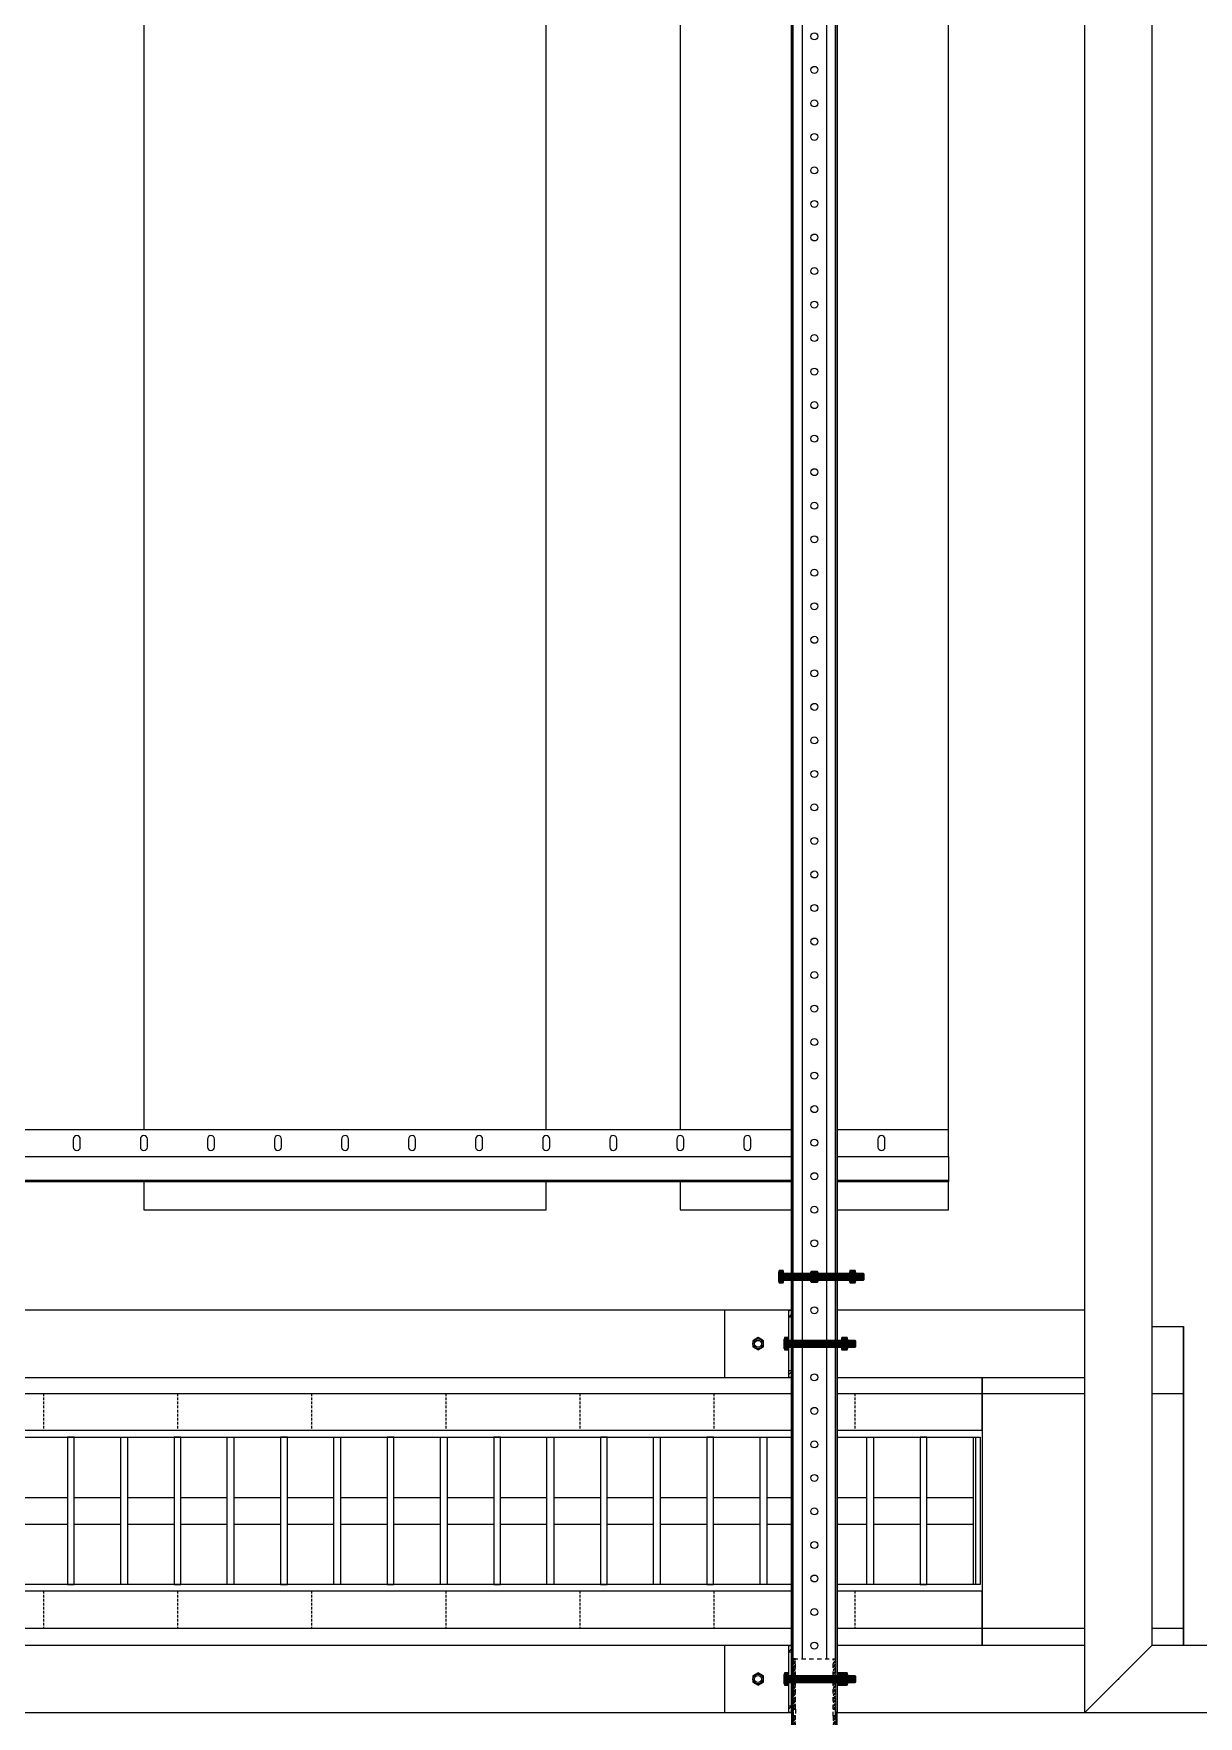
# Model space of a CAD drawing. Header units: millimetres. Extents: x -962357 to -591296, y -223672 to 59420.
# Drawn here: x -745012 to -744144, y -174597 to -173342 of the extents above; entities that cross this region are included whole.
import ezdxf

# ---------------------------------------------------------------- set-up
doc = ezdxf.new("R2010")
doc.units = ezdxf.units.MM
doc.linetypes.add('DPA_Hidden 50', pattern=[3, 2, -1])
doc.linetypes.add('TA_HL_000.90000', pattern=[5.85, 3.195, -2.655])
for name, color, linetype in [('000 - H A T C H', 8, 'Continuous'), ('000 - WIPEOUT', 250, 'Continuous'), ('001 - ASCESSORIES', 251, 'Continuous'), ('A04_TUBE SERIES', 2, 'Continuous'), ('A11_ALU.SOLID SHEET', 2, 'Continuous')]:
    doc.layers.add(name, color=color, linetype=linetype)
doc.layers.add('A-GLAZ-CURT', color=2, linetype='Continuous', lineweight=9)
pattern_1 = [(135, (45431.8018, -77824.1695), (-1.325825215, -1.325825215), []), (135, (45431.8018, -77823.2856), (-1.325825215, -1.325825215), [])]
pattern_2 = [(110, (-0.5, 0), (-0.939693, -0.34202), []), (110, (-0.2012, 0.6409), (-0.939693, -0.34202), [1.25, -0.25, 0, -0.25])]

# ---------------------------------------------------------------- blocks, each defined once
blk = doc.blocks.new('*U4621')
at = {"color": 1}
blk.add_wipeout([(600, -60), (-600, -60), (-600, 60), (600, 60)], dxfattribs=at).dxf.layer = '000 - WIPEOUT'
at = {"layer": '001 - ASCESSORIES', "color": 0}
blk.add_lwpolyline([(600, -60), (-600, -60), (-600, 60), (600, 60)], close=True, dxfattribs=at)
at = {"layer": '001 - ASCESSORIES'}
for points in [[(595, -55), (-595, -55), (-595, 55), (595, 55)], [(-82, -55), (-77, -55), (-77, 55), (-82, 55)], [(-37.2, -55), (-42.2, -55), (-42.2, 55), (-37.2, 55)], [(-2.5, -55), (2.5, -55), (2.5, 55), (-2.5, 55)], [(42.2, -55), (37.2, -55), (37.2, 55), (42.2, 55)], [(77, -55), (82, -55), (82, 55), (77, 55)], [(121.7, -55), (116.7, -55), (116.7, 55), (121.7, 55)], [(156.4, -55), (161.4, -55), (161.4, 55), (156.4, 55)], [(201.2, -55), (196.2, -55), (196.2, 55), (201.2, 55)], [(235.9, -55), (240.9, -55), (240.9, 55), (235.9, 55)], [(280.6, -55), (275.6, -55), (275.6, 55), (280.6, 55)], [(315.4, -55), (320.4, -55), (320.4, 55), (315.4, 55)], [(360.1, -55), (355.1, -55), (355.1, 55), (360.1, 55)], [(394.8, -55), (399.8, -55), (399.8, 55), (394.8, 55)], [(439.6, -55), (434.6, -55), (434.6, 55), (439.6, 55)], [(474.3, -55), (479.3, -55), (479.3, 55), (474.3, 55)], [(519, -55), (514, -55), (514, 55), (519, 55)], [(553.8, -55), (558.8, -55), (558.8, 55), (553.8, 55)], [(598.5, -55), (593.5, -55), (593.5, 55), (598.5, 55)]]:
    blk.add_lwpolyline(points, close=True, dxfattribs=at)
for points in [[(-116.7, 10), (-82, 10)], [(-77, 10), (-42.2, 10)], [(-37.2, 10), (-2.5, 10)], [(2.5, 10), (37.2, 10)], [(42.2, 10), (77, 10)], [(82, 10), (116.7, 10)], [(121.7, 10), (156.4, 10)], [(161.4, 10), (196.2, 10)], [(201.2, 10), (235.9, 10)], [(240.9, 10), (275.6, 10)], [(280.6, 10), (315.4, 10)], [(320.4, 10), (355.1, 10)], [(360.1, 10), (394.8, 10)], [(399.8, 10), (434.6, 10)], [(439.6, 10), (474.3, 10)], [(479.3, 10), (514, 10)], [(519, 10), (553.8, 10)], [(558.8, 10), (593.5, 10)], [(-116.7, -10), (-82, -10)], [(-77, -10), (-42.2, -10)], [(-37.2, -10), (-2.5, -10)], [(2.5, -10), (37.2, -10)], [(42.2, -10), (77, -10)], [(82, -10), (116.7, -10)], [(121.7, -10), (156.4, -10)], [(161.4, -10), (196.2, -10)], [(201.2, -10), (235.9, -10)], [(240.9, -10), (275.6, -10)], [(280.6, -10), (315.4, -10)], [(320.4, -10), (355.1, -10)], [(360.1, -10), (394.8, -10)], [(399.8, -10), (434.6, -10)], [(439.6, -10), (474.3, -10)], [(479.3, -10), (514, -10)], [(519, -10), (553.8, -10)], [(558.8, -10), (593.5, -10)]]:
    blk.add_lwpolyline(points, dxfattribs=at)
blk = doc.blocks.new('*U4823')
blk.add_attdef('EXTR.OVL-LENGTH_', (-25, -59.1), '', height=5)
blk.add_wipeout([(-25, 25), (25, -25), (25, 15671.5), (-25, 15621.5)]).dxf.layer = '000 - WIPEOUT'
blk.add_point((0, 0))
at = {"layer": 'A04_TUBE SERIES', "color": 0}
blk.add_lwpolyline([(-25, 25), (25, -25), (25, 15671.5), (-25, 15621.5)], close=True, dxfattribs=at)
blk = doc.blocks.new('*U4832')
blk.add_attdef('EXTR.OVL-LENGTH_', (-25, -59.1), '', height=5)
blk.add_wipeout([(-25, 25), (25, -25), (25, 2475), (-25, 2425)]).dxf.layer = '000 - WIPEOUT'
blk.add_point((0, 0))
at = {"layer": 'A04_TUBE SERIES', "color": 0}
blk.add_lwpolyline([(-25, 25), (25, -25), (25, 2475), (-25, 2425)], close=True, dxfattribs=at)
blk = doc.blocks.new('*U4836')
at = {"layer": 'A04_TUBE SERIES', "color": 0, "linetype": 'ByBlock', "rotation": 270}
blk.add_blockref('*U4823', (25, 25), dxfattribs=at)
at = {"layer": 'A04_TUBE SERIES', "color": 0, "linetype": 'ByBlock', "xscale": -1}
blk.add_blockref('*U4832', (25, 25), dxfattribs=at)
blk = doc.blocks.new('*U4863')
at = {"color": 3}
blk.add_wipeout([(-875, -50), (875, -50), (875, -350), (-875, -350)], dxfattribs=at).dxf.layer = '000 - WIPEOUT'
at = {"layer": 'A11_ALU.SOLID SHEET', "color": 0, "linetype": 'ByBlock'}
blk.add_lwpolyline([(-875, -350), (875, -350), (875, -50), (-875, -50)], close=True, dxfattribs=at)
blk = doc.blocks.new('*U4883')
blk.add_attdef('EXTR.OVL-LENGTH_', (-25, -59.1), '', height=5)
blk.add_wipeout([(-25, 0), (25, 0), (25, 1598.2), (-25, 1598.2)]).dxf.layer = '000 - WIPEOUT'
blk.add_point((0, 0))
at = {"layer": 'A04_TUBE SERIES', "color": 0}
blk.add_lwpolyline([(-25, 0), (25, 0), (25, 1598.2), (-25, 1598.2)], close=True, dxfattribs=at)
blk = doc.blocks.new('*U4884')
blk.add_attdef('EXTR.OVL-LENGTH_', (-25, -59.1), '', height=5)
blk.add_wipeout([(-25, 0), (25, 0), (25, 1598.2), (-25, 1598.2)]).dxf.layer = '000 - WIPEOUT'
blk.add_point((0, 0))
at = {"layer": 'A04_TUBE SERIES', "color": 0}
blk.add_lwpolyline([(-25, 0), (25, 0), (25, 1598.2), (-25, 1598.2)], close=True, dxfattribs=at)
blk = doc.blocks.new('*U4889')
at = {"layer": 'Defpoints'}
blk.add_point((0, 0), dxfattribs=at)
blk.add_wipeout([(875, 250), (875, 450), (-875, 450), (-875, 250)]).dxf.layer = '000 - WIPEOUT'
at = {"layer": 'A11_ALU.SOLID SHEET', "color": 0}
blk.add_lwpolyline([(875, 250), (875, 450), (-875, 450), (-875, 250)], close=True, dxfattribs=at)
at = {"layer": 'Defpoints'}
blk.add_point((0, 400), dxfattribs=at)
blk = doc.blocks.new('*U4923')
blk.add_wipeout([(-750, 0), (750, 0), (750, 39), (-750, 39)]).dxf.layer = '000 - WIPEOUT'
at = {"color": 2}
blk.add_lwpolyline([(-750, 39), (750, 39), (750, 37.8), (-750, 37.8)], close=True, dxfattribs=at)
at = {"color": 1}
blk.add_lwpolyline([(-750, 37.8), (750, 37.8), (750, 20), (-750, 20)], close=True, dxfattribs=at)
blk.add_lwpolyline([(-750, 0), (750, 0), (750, 20), (-750, 20)], close=True)
for points in [[(-697.4, 13, 1), (-702.6, 13), (-702.6, 7, 1), (-697.4, 7)], [(-647.4, 13, 1), (-652.6, 13), (-652.6, 7, 1), (-647.4, 7)], [(-597.4, 13, 1), (-602.6, 13), (-602.6, 7, 1), (-597.4, 7)], [(-547.4, 13, 1), (-552.6, 13), (-552.6, 7, 1), (-547.4, 7)], [(-497.4, 13, 1), (-502.6, 13), (-502.6, 7, 1), (-497.4, 7)], [(-447.4, 13, 1), (-452.6, 13), (-452.6, 7, 1), (-447.4, 7)], [(-397.4, 13, 1), (-402.6, 13), (-402.6, 7, 1), (-397.4, 7)], [(-347.4, 13, 1), (-352.6, 13), (-352.6, 7, 1), (-347.4, 7)], [(-297.4, 13, 1), (-302.6, 13), (-302.6, 7, 1), (-297.4, 7)], [(-247.4, 13, 1), (-252.6, 13), (-252.6, 7, 1), (-247.4, 7)], [(-197.4, 13, 1), (-202.6, 13), (-202.6, 7, 1), (-197.4, 7)], [(-147.4, 13, 1), (-152.6, 13), (-152.6, 7, 1), (-147.4, 7)], [(-97.4, 13, 1), (-102.6, 13), (-102.6, 7, 1), (-97.4, 7)]]:
    blk.add_lwpolyline(points, format="xyb", close=True, dxfattribs=at)
blk = doc.blocks.new('000 - ASSCESSORIES_FAMELINE_GALV.BRACKET_FITTING_U-PROFILE_CC-01_TOP_VIEW')
at = {"color": 6}
blk.add_wipeout([(1500, -17), (-1500, -17), (-1500, 17), (1500, 17)], dxfattribs=at).dxf.layer = '000 - WIPEOUT'
at = {"layer": '001 - ASCESSORIES', "color": 0, "linetype": 'ByBlock'}
for p, q in [((1500, 15.8), (-1500, 15.8)), ((1500, -15.8), (-1500, -15.8))]:
    blk.add_line(p, q, dxfattribs=at)
at = {"layer": '001 - ASCESSORIES', "color": 1}
blk.add_lwpolyline([(1500, 17), (1500, -17), (-1500, -17), (-1500, 17)], close=True, dxfattribs=at)
at = {"layer": '001 - ASCESSORIES', "color": 0, "linetype": 'ByBlock'}
for points in [[(-1500, 17), (-1500, 9), (1500, 9), (1500, 17)], [(-1500, -9), (-1500, -17), (1500, -17), (1500, -9)]]:
    blk.add_lwpolyline(points, close=True, dxfattribs=at)
at = {"layer": '001 - ASCESSORIES', "color": 1, "linetype": 'Continuous'}
for centre in [(250, 0), (275, 0), (300, 0), (325, 0), (350, 0), (375, 0), (400, 0), (425, 0), (450, 0), (475, 0), (500, 0), (525, 0), (550, 0), (575, 0), (600, 0), (625, 0), (650, 0), (675, 0), (700, 0), (725, 0), (750, 0), (775, 0), (800, 0), (825, 0), (850, 0), (875, 0), (900, 0), (925, 0), (950, 0), (975, 0), (1000, 0), (1025, 0), (1050, 0), (1075, 0), (1100, 0), (1125, 0), (1150, 0), (1175, 0), (1200, 0), (1225, 0), (1250, 0), (1275, 0), (1300, 0), (1325, 0), (1350, 0), (1375, 0), (1400, 0), (1425, 0), (1450, 0), (1475, 0), (1500, 0)]:
    blk.add_circle(centre, 2.6, dxfattribs=at)
blk = doc.blocks.new('000 - ASSCESSORIES_FAMELINE_GALV._SPICE-FOR_CC-01_TOP_VIEW')
blk.add_wipeout([(-40, 15.5), (40, 15.5), (40, -15.5), (-40, -15.5)]).dxf.layer = '000 - WIPEOUT'
at = {"layer": '000 - H A T C H'}
h = blk.add_hatch(dxfattribs=at)
h.set_pattern_fill('ANSI32', color=8, scale=5, angle=90)
h.set_pattern_definition(pattern_1)
h.paths.add_polyline_path([(-27.5, 14), (-27.5, 15.5), (-40, 15.5), (-40, 14)])
h.paths.add_polyline_path([(-2.5, 14), (-2.5, 15.5), (-22.5, 15.5), (-22.5, 14)])
h.paths.add_polyline_path([(27.5, 15.5), (27.5, 14), (40, 14), (40, 15.5)])
h.paths.add_polyline_path([(22.5, 14), (22.5, 15.5), (2.5, 15.5), (2.5, 14)])
h = blk.add_hatch(dxfattribs=at)
h.set_pattern_fill('ANSI32', color=8, scale=5, angle=90)
h.set_pattern_definition(pattern_1)
h.paths.add_polyline_path([(-27.5, -15.5), (-27.5, -14), (-40, -14), (-40, -15.5)])
h.paths.add_polyline_path([(-2.5, -15.5), (-2.5, -14), (-22.5, -14), (-22.5, -15.5)])
h.paths.add_polyline_path([(27.5, -14), (27.5, -15.5), (40, -15.5), (40, -14)])
h.paths.add_polyline_path([(22.5, -15.5), (22.5, -14), (2.5, -14), (2.5, -15.5)])
at = {"layer": '001 - ASCESSORIES', "color": 0, "linetype": 'ByBlock'}
for points in [[(-40, 15.5), (40, 15.5), (40, -15.5), (-40, -15.5)], [(-27.5, 14), (-27.5, 15.5), (-40, 15.5), (-40, 14)], [(-27.5, 15.5), (-22.5, 15.5), (-22.5, 14), (-27.5, 14)], [(-2.5, 14), (-2.5, 15.5), (-22.5, 15.5), (-22.5, 14)], [(-2.5, 15.5), (2.5, 15.5), (2.5, 14), (-2.5, 14)], [(22.5, 14), (22.5, 15.5), (2.5, 15.5), (2.5, 14)], [(22.5, 15.5), (27.5, 15.5), (27.5, 14), (22.5, 14)], [(27.5, 15.5), (27.5, 14), (40, 14), (40, 15.5)], [(-27.5, -15.5), (-27.5, -14), (-40, -14), (-40, -15.5)], [(-27.5, -14), (-22.5, -14), (-22.5, -15.5), (-27.5, -15.5)], [(-2.5, -15.5), (-2.5, -14), (-22.5, -14), (-22.5, -15.5)], [(-2.5, -14), (2.5, -14), (2.5, -15.5), (-2.5, -15.5)], [(2.5, -14), (22.5, -14), (22.5, -15.5), (2.5, -15.5)], [(22.5, -14), (27.5, -14), (27.5, -15.5), (22.5, -15.5)], [(27.5, -14), (40, -14), (40, -15.5), (27.5, -15.5)]]:
    blk.add_lwpolyline(points, close=True, dxfattribs=at)
blk = doc.blocks.new('*U4733')
at = {"layer": '001 - ASCESSORIES', "color": 0, "linetype": 'ByBlock', "rotation": 90}
blk.add_blockref('000 - ASSCESSORIES_FAMELINE_GALV._SPICE-FOR_CC-01_TOP_VIEW', (0, 0), dxfattribs=at)
blk = doc.blocks.new('*U4662')
at = {"color": 1}
for p, q in [((-3.5, 4.5), (3.5, 4.5)), ((-3.5, 0), (3.5, 0))]:
    blk.add_line(p, q, dxfattribs=at)
at = {"color": 0}
for points in [[(-2.3, 4.2, 0.249893), (-4.6, 4.2), (-4.6, 0.3, 0.249893), (-2.3, 0.3)], [(2.3, 4.2, 0.062422), (0, 4.5, 0.062422), (-2.3, 4.2), (-2.3, 0.3, 0.061692), (0, 0, 0.061692), (2.3, 0.3)], [(4.6, 4.2, 0.249893), (2.3, 4.2), (2.3, 0.3, 0.249893), (4.6, 0.3)]]:
    blk.add_lwpolyline(points, format="xyb", close=True, dxfattribs=at)
blk = doc.blocks.new('*U4707')
at = {"layer": '000 - H A T C H'}
h = blk.add_hatch(color=250, dxfattribs=at)
h.dxf.hatch_style = 1
edge = h.paths.add_edge_path()
edge.add_line((0.3, 4.6), (4.2, 4.6))
edge.add_arc((2, 3.5), 2.45, 0, 28.0609, ccw=False)
edge.add_line((4.5, 3.5), (4.5, 0))
edge.add_arc((-4.9, 0), 9.36, -0.0239, 0.0239, ccw=False)
edge.add_line((4.5, 0), (4.5, 0))
edge.add_arc((-4.9, 0), 9.36, -0.0239, 0.0239, ccw=False)
edge.add_line((4.5, 0), (4.5, -3.5))
edge.add_arc((2, -3.5), 2.45, -28.0609, 0, ccw=False)
edge.add_line((4.2, -4.6), (0.3, -4.6))
edge.add_arc((2.5, -3.5), 2.45, 180, 208.0609, ccw=False)
edge.add_line((0, -3.5), (0, 3.5))
edge.add_arc((2.5, 3.5), 2.45, 151.9391, 180, ccw=False)
at = {"layer": '001 - ASCESSORIES', "color": 0, "rotation": 270}
blk.add_blockref('*U4662', (0, 0), dxfattribs=at)
blk = doc.blocks.new('*U4682')
at = {"color": 1}
for p, q in [((-3.5, 3.5), (3.5, 3.5)), ((-3.5, 0), (3.5, 0))]:
    blk.add_line(p, q, dxfattribs=at)
at = {"color": 0}
for points in [[(-2.3, 3.2, 0.249855), (-4.6, 3.2), (-4.6, 0.3, 0.249855), (-2.3, 0.3)], [(2.3, 3.2, 0.062432), (0, 3.5, 0.062432), (-2.3, 3.2), (-2.3, 0.3, 0.061701), (0, 0, 0.061701), (2.3, 0.3)], [(4.6, 3.2, 0.249855), (2.3, 3.2), (2.3, 0.3, 0.249855), (4.6, 0.3)]]:
    blk.add_lwpolyline(points, format="xyb", close=True, dxfattribs=at)
blk = doc.blocks.new('*U4693')
at = {"layer": '000 - H A T C H'}
h = blk.add_hatch(dxfattribs=at)
h.set_pattern_fill('ANSI35', color=8, scale=4, angle=65)
h.set_pattern_definition(pattern_2)
h.paths.add_polyline_path([(0, -2.5), (44.5, -2.5), (44.5, 2.5), (0, 2.5)])
at = {"color": 8}
blk.add_line((44.5, -2.5), (44.5, 2.5), dxfattribs=at)
at = {"color": 1}
blk.add_lwpolyline([(44.5, 2.5), (0, 2.5), (0, -2.5), (44.5, -2.5), (45, -2), (45, 2)], close=True, dxfattribs=at)
blk = doc.blocks.new('*U4734')
at = {"layer": '000 - H A T C H'}
h = blk.add_hatch(color=250, dxfattribs=at)
h.dxf.hatch_style = 1
edge = h.paths.add_edge_path()
edge.add_line((-0.3, -4.6), (-3.2, -4.6))
edge.add_arc((-1, -3.5), 2.45, 180, 208.0569, ccw=False)
edge.add_line((-3.5, -3.5), (-3.5, 0))
edge.add_arc((5.9, 0), 9.36, 179.9761, 180.0239, ccw=False)
edge.add_line((-3.5, 0), (-3.5, 0))
edge.add_arc((5.9, 0), 9.36, 179.9761, 180.0239, ccw=False)
edge.add_line((-3.5, 0), (-3.5, 3.5))
edge.add_arc((-1, 3.5), 2.45, 151.9431, 180, ccw=False)
edge.add_line((-3.2, 4.6), (-0.3, 4.6))
edge.add_arc((-2.5, 3.5), 2.45, 360, 388.0569, ccw=False)
edge.add_line((0, 3.5), (0, -3.5))
edge.add_arc((-2.5, -3.5), 2.45, 331.9431, 360, ccw=False)
blk.add_blockref('*U4693', (0, 0))
at = {"layer": '001 - ASCESSORIES', "rotation": 90}
blk.add_blockref('*U4682', (0, 0), dxfattribs=at)
blk = doc.blocks.new('*U4735')
at = {"layer": '001 - ASCESSORIES', "rotation": 270}
for name, p in [('*U4734', (0, 0)), ('*U4707', (0, -37.2))]:
    blk.add_blockref(name, p, dxfattribs=at)
blk = doc.blocks.new('*U4907')
at = {"layer": '001 - ASCESSORIES'}
blk.add_lwpolyline([(2020, 17), (1500, 17), (1500, -17), (2020, -17)], close=True, dxfattribs=at)
at = {"layer": '001 - ASCESSORIES', "color": 0}
blk.add_lwpolyline([(2020, 16.2), (1500, 16.2), (1500, -16.2), (2020, -16.2)], close=True, dxfattribs=at)
at = {"layer": '001 - ASCESSORIES', "color": 0, "linetype": 'ByBlock'}
blk.add_blockref('000 - ASSCESSORIES_FAMELINE_GALV.BRACKET_FITTING_U-PROFILE_CC-01_TOP_VIEW', (0, 0), dxfattribs=at)
at = {"layer": '001 - ASCESSORIES', "linetype": 'TA_HL_000.90000', "rotation": 90}
blk.add_blockref('*U4733', (1500, 0), dxfattribs=at)
blk.add_blockref('*U4735', (1475, 17))
blk = doc.blocks.new('*U4663')
at = {"layer": '001 - ASCESSORIES', "color": 0}
blk.add_lwpolyline([(4.6, 0), (2.3, 4), (-2.3, 4), (-4.6, 0), (-2.3, -4), (2.3, -4)], close=True, dxfattribs=at)
at = {"layer": '001 - ASCESSORIES', "color": 8}
blk.add_circle((0, 0), 3.85, dxfattribs=at)
at = {"layer": '001 - ASCESSORIES', "color": 0}
blk.add_circle((0, 0), 2.6, dxfattribs=at)
blk = doc.blocks.new('*U4664')
at = {"layer": '000 - H A T C H'}
h = blk.add_hatch(color=250, dxfattribs=at)
h.dxf.hatch_style = 1
h.paths.add_polyline_path([(4, -2.3), (4, 2.3), (0, 4.6), (-4, 2.3), (-4, -2.3), (0, -4.6)])
h.paths.add_polyline_path([(0, -2.6, -1), (0, 2.6, -1)], flags=16)
at = {"layer": '001 - ASCESSORIES', "color": 0, "rotation": 270}
blk.add_blockref('*U4663', (0, 0), dxfattribs=at)
blk = doc.blocks.new('*U4696')
at = {"layer": '000 - H A T C H'}
h = blk.add_hatch(dxfattribs=at)
h.set_pattern_fill('ANSI35', color=8, scale=4, angle=65)
h.set_pattern_definition(pattern_2)
h.paths.add_polyline_path([(0, -2.5), (59.5, -2.5), (59.5, 2.5), (0, 2.5)])
at = {"color": 8}
blk.add_line((59.5, -2.5), (59.5, 2.5), dxfattribs=at)
at = {"color": 1}
blk.add_lwpolyline([(59.5, 2.5), (0, 2.5), (0, -2.5), (59.5, -2.5), (60, -2), (60, 2)], close=True, dxfattribs=at)
blk = doc.blocks.new('*U4748')
at = {"layer": '000 - H A T C H'}
h = blk.add_hatch(color=250, dxfattribs=at)
h.dxf.hatch_style = 1
edge = h.paths.add_edge_path()
edge.add_line((-0.3, -4.6), (-3.2, -4.6))
edge.add_arc((-1, -3.5), 2.45, 180, 208.0569, ccw=False)
edge.add_line((-3.5, -3.5), (-3.5, 0))
edge.add_arc((5.9, 0), 9.36, 179.9761, 180.0239, ccw=False)
edge.add_line((-3.5, 0), (-3.5, 0))
edge.add_arc((5.9, 0), 9.36, 179.9761, 180.0239, ccw=False)
edge.add_line((-3.5, 0), (-3.5, 3.5))
edge.add_arc((-1, 3.5), 2.45, 151.9431, 180, ccw=False)
edge.add_line((-3.2, 4.6), (-0.3, 4.6))
edge.add_arc((-2.5, 3.5), 2.45, 360, 388.0569, ccw=False)
edge.add_line((0, 3.5), (0, -3.5))
edge.add_arc((-2.5, -3.5), 2.45, 331.9431, 360, ccw=False)
blk.add_blockref('*U4696', (0, 0))
at = {"layer": '001 - ASCESSORIES', "rotation": 90}
blk.add_blockref('*U4682', (0, 0), dxfattribs=at)
blk = doc.blocks.new('*U4821')
at = {"layer": '001 - ASCESSORIES'}
blk.add_blockref('*U4748', (-23, 0), dxfattribs=at)
at = {"layer": '001 - ASCESSORIES', "color": 2}
for rotation in [90, 90, 270, 270]:
    blk.add_blockref('*U4664', (0, 0), dxfattribs=dict(at, rotation=rotation))
at = {"layer": '001 - ASCESSORIES', "color": 1}
blk.add_blockref('*U4707', (26.2, 0), dxfattribs=at)
blk = doc.blocks.new('000 - ASSCESSORIES_FAMELINE_AL.EXTR._L-PROFILE_50x68mm._non-code_TOP_VIEW')
blk.add_wipeout([(-50, -25), (0, -25), (0, 25), (-50, 25)]).dxf.layer = '000 - WIPEOUT'
at = {"layer": '000 - H A T C H'}
h = blk.add_hatch(dxfattribs=at)
h.set_pattern_fill('ANSI32', color=8, scale=0.5)
h.set_pattern_definition([(45, (-14193.569, 11847.092), (-3.367596, 3.367596), []), (45, (-14191.324, 11847.092), (-3.367596, 3.367596), [])])
h.paths.add_polyline_path([(-2, 20), (0, 20), (0, 25), (-2, 25)])
h.paths.add_polyline_path([(0, -20), (-2, -20), (-2, -25), (0, -25)])
at = {"layer": '001 - ASCESSORIES', "color": 0}
for p, q in [((0, 20), (-2, 20)), ((-2, -20), (0, -20))]:
    blk.add_line(p, q, dxfattribs=at)
at = {"layer": '001 - ASCESSORIES', "color": 1}
blk.add_line((-2, -20), (-2, 20), dxfattribs=at)
at = {"layer": '001 - ASCESSORIES'}
blk.add_lwpolyline([(-50, -25), (0, -25), (0, 25), (-50, 25)], close=True, dxfattribs=at)
at = {"layer": '001 - ASCESSORIES', "color": 0}
for points in [[(-2, 25), (0, 25), (0, 20), (-2, 20)], [(-2, -20), (0, -20), (0, -25), (-2, -25)]]:
    blk.add_lwpolyline(points, close=True, dxfattribs=at)
at = {"layer": '001 - ASCESSORIES', "color": 1}
blk.add_circle((-25, 0), 2.6, dxfattribs=at)
blk = doc.blocks.new('*U4738')
at = {"layer": '001 - ASCESSORIES', "color": 0}
blk.add_blockref('000 - ASSCESSORIES_FAMELINE_AL.EXTR._L-PROFILE_50x68mm._non-code_TOP_VIEW', (0, 0), dxfattribs=at)
blk = doc.blocks.new('*U4683')
blk.add_circle((0, 0), 3.66)
at = {"layer": '001 - ASCESSORIES', "color": 0}
blk.add_lwpolyline([(4.6, 0), (2.3, 4), (-2.3, 4), (-4.6, 0), (-2.3, -4), (2.3, -4)], close=True, dxfattribs=at)
at = {"layer": '001 - ASCESSORIES', "color": 8}
blk.add_circle((0, 0), 3.85, dxfattribs=at)
blk = doc.blocks.new('*U4715')
at = {"layer": '001 - ASCESSORIES', "rotation": 90}
blk.add_blockref('*U4683', (0, 0), dxfattribs=at)
blk = doc.blocks.new('*U4751')
at = {"layer": '001 - ASCESSORIES'}
blk.add_blockref('*U4715', (0, 0), dxfattribs=at)
blk = doc.blocks.new('*U4694')
at = {"layer": '000 - H A T C H'}
h = blk.add_hatch(dxfattribs=at)
h.set_pattern_fill('ANSI35', color=8, scale=4, angle=65)
h.set_pattern_definition(pattern_2)
h.paths.add_polyline_path([(0, -2.5), (49.5, -2.5), (49.5, 2.5), (0, 2.5)])
at = {"color": 8}
blk.add_line((49.5, -2.5), (49.5, 2.5), dxfattribs=at)
at = {"color": 1}
blk.add_lwpolyline([(49.5, 2.5), (0, 2.5), (0, -2.5), (49.5, -2.5), (50, -2), (50, 2)], close=True, dxfattribs=at)
blk = doc.blocks.new('*U4746')
at = {"layer": '000 - H A T C H'}
h = blk.add_hatch(color=250, dxfattribs=at)
h.dxf.hatch_style = 1
edge = h.paths.add_edge_path()
edge.add_line((-0.3, -4.6), (-3.2, -4.6))
edge.add_arc((-1, -3.5), 2.45, 180, 208.0569, ccw=False)
edge.add_line((-3.5, -3.5), (-3.5, 0))
edge.add_arc((5.9, 0), 9.36, 179.9761, 180.0239, ccw=False)
edge.add_line((-3.5, 0), (-3.5, 0))
edge.add_arc((5.9, 0), 9.36, 179.9761, 180.0239, ccw=False)
edge.add_line((-3.5, 0), (-3.5, 3.5))
edge.add_arc((-1, 3.5), 2.45, 151.9431, 180, ccw=False)
edge.add_line((-3.2, 4.6), (-0.3, 4.6))
edge.add_arc((-2.5, 3.5), 2.45, 360, 388.0569, ccw=False)
edge.add_line((0, 3.5), (0, -3.5))
edge.add_arc((-2.5, -3.5), 2.45, 331.9431, 360, ccw=False)
blk.add_blockref('*U4694', (0, 0))
at = {"layer": '001 - ASCESSORIES', "rotation": 90}
blk.add_blockref('*U4682', (0, 0), dxfattribs=at)
blk = doc.blocks.new('*U4752')
at = {"layer": '001 - ASCESSORIES'}
for name, p in [('*U4746', (0, 0)), ('*U4707', (39.2, 0))]:
    blk.add_blockref(name, p, dxfattribs=at)
blk = doc.blocks.new('*U4794')
at = {"color": 2}
blk.add_blockref('*U4738', (0, 0), dxfattribs=at)
for name, p in [('*U4751', (-25, 0)), ('*U4752', (-2, 0))]:
    blk.add_blockref(name, p)
blk = doc.blocks.new('*U4956')
blk.add_blockref('*U4621', (-225, 1331))
at = {"layer": 'A04_TUBE SERIES', "color": 0, "linetype": 'ByBlock'}
for name, p, rotation in [('*U4884', (451.7, 1455.5), 90.00000000000021), ('*U4883', (451.7, 1205.5), 90)]:
    blk.add_blockref(name, p, dxfattribs=dict(at, rotation=rotation))
at = {"layer": 'A11_ALU.SOLID SHEET', "color": 0, "linetype": 'ByBlock', "rotation": 90}
blk.add_blockref('*U4863', (-300, 2430.5), dxfattribs=at)
at = {"layer": 'A11_ALU.SOLID SHEET'}
blk.add_blockref('*U4836', (451.7, 1180.5), dxfattribs=at)
at = {"layer": 'A11_ALU.SOLID SHEET', "color": 0, "linetype": 'ByBlock', "rotation": 270.000000000401}
blk.add_blockref('*U4889', (-100, 2430.5), dxfattribs=at)
at = {"layer": '001 - ASCESSORIES', "linetype": 'ByBlock', "rotation": 180}
blk.add_blockref('*U4923', (-400, 1615.2), dxfattribs=at)
at = {"layer": '001 - ASCESSORIES', "linetype": 'ByBlock', "rotation": 270}
blk.add_blockref('*U4907', (250, 2680.5), dxfattribs=at)
at = {"layer": '001 - ASCESSORIES', "linetype": 'ByBlock'}
for name, p in [('*U4821', (250, 1505.5)), ('*U4794', (233, 1455.5)), ('*U4794', (233, 1205.5))]:
    blk.add_blockref(name, p, dxfattribs=at)
blk = doc.blocks.new('DPA_CP_Metal Ceiling Luminaire2 - Linear Luminaire-12437131-4160-01 UPPER PLATFORM LEVEL - REFLECTED CEILING PLAN')
at = {"layer": 'A-GLAZ-CURT'}
for p, q in [((-842129.9, 7249), (-840929.9, 7249)), ((-840929.9, 7249), (-842129.9, 7249)), ((-842129.9, 7249), (-840929.9, 7249)), ((-840929.9, 7249), (-840929.9, 6974)), ((-840929.9, 6974), (-840929.9, 7249)), ((-840929.9, 7211.5), (-840929.9, 6974)), ((-842129.9, 7199), (-840929.9, 7199)), ((-842129.9, 7024), (-840929.9, 7024)), ((-840929.9, 6974), (-842129.9, 6974)), ((-840929.9, 6974), (-842129.9, 6974)), ((-842129.9, 6974), (-840929.9, 6974))]:
    blk.add_line(p, q, dxfattribs=at)
at = {"layer": 'A-GLAZ-CURT', "linetype": 'DPA_Hidden 50'}
for p, q in [((-841629.9, 7199), (-841629.9, 7024)), ((-841529.9, 7199), (-841529.9, 7024)), ((-841429.9, 7199), (-841429.9, 7024)), ((-841329.9, 7199), (-841329.9, 7024)), ((-841229.9, 7199), (-841229.9, 7024)), ((-841129.9, 7199), (-841129.9, 7024)), ((-841024.9, 7199), (-841024.9, 7024))]:
    blk.add_line(p, q, dxfattribs=at)
blk = doc.blocks.new('DPA_CP_Metal Ceiling Panel1 - Horizontal with Gap-12451702-4160-01 UPPER PLATFORM LEVEL - REFLECTED CEILING PLAN')
at = {"layer": 'A-GLAZ-CURT'}
for p, q in [((-745657.4, 6974), (-745657.4, 7249)), ((-745657.4, 6974), (-745657.4, 7249)), ((-745657.4, 7249), (-745507.4, 7249)), ((-745657.4, 7249), (-745507.4, 7249)), ((-745657.4, 6974), (-745657.4, 7249)), ((-745507.4, 6974), (-745507.4, 7249)), ((-745507.4, 7249), (-745507.4, 6974)), ((-745507.4, 7249), (-745507.4, 6974)), ((-745657.4, 7199), (-745507.4, 7199)), ((-745657.4, 7024), (-745507.4, 7024)), ((-745657.4, 6974), (-745507.4, 6974)), ((-745507.4, 6974), (-745657.4, 6974)), ((-745507.4, 6974), (-745657.4, 6974))]:
    blk.add_line(p, q, dxfattribs=at)
blk = doc.blocks.new('*U453')
at = {"color": 1}
blk.add_wipeout([(600, -60), (-600, -60), (-600, 60), (600, 60)], dxfattribs=at).dxf.layer = '000 - WIPEOUT'
at = {"layer": '001 - ASCESSORIES', "color": 0}
blk.add_lwpolyline([(600, -60), (-600, -60), (-600, 60), (600, 60)], close=True, dxfattribs=at)
at = {"layer": '001 - ASCESSORIES'}
for points in [[(595, -55), (-595, -55), (-595, 55), (595, 55)], [(-82, -55), (-77, -55), (-77, 55), (-82, 55)], [(-37.2, -55), (-42.2, -55), (-42.2, 55), (-37.2, 55)], [(-2.5, -55), (2.5, -55), (2.5, 55), (-2.5, 55)], [(42.2, -55), (37.2, -55), (37.2, 55), (42.2, 55)], [(77, -55), (82, -55), (82, 55), (77, 55)], [(121.7, -55), (116.7, -55), (116.7, 55), (121.7, 55)], [(156.4, -55), (161.4, -55), (161.4, 55), (156.4, 55)], [(201.2, -55), (196.2, -55), (196.2, 55), (201.2, 55)], [(235.9, -55), (240.9, -55), (240.9, 55), (235.9, 55)], [(280.6, -55), (275.6, -55), (275.6, 55), (280.6, 55)], [(315.4, -55), (320.4, -55), (320.4, 55), (315.4, 55)], [(360.1, -55), (355.1, -55), (355.1, 55), (360.1, 55)], [(394.8, -55), (399.8, -55), (399.8, 55), (394.8, 55)], [(439.6, -55), (434.6, -55), (434.6, 55), (439.6, 55)], [(474.3, -55), (479.3, -55), (479.3, 55), (474.3, 55)], [(519, -55), (514, -55), (514, 55), (519, 55)], [(553.8, -55), (558.8, -55), (558.8, 55), (553.8, 55)], [(598.5, -55), (593.5, -55), (593.5, 55), (598.5, 55)]]:
    blk.add_lwpolyline(points, close=True, dxfattribs=at)
for points in [[(-116.7, 10), (-82, 10)], [(-77, 10), (-42.2, 10)], [(-37.2, 10), (-2.5, 10)], [(2.5, 10), (37.2, 10)], [(42.2, 10), (77, 10)], [(82, 10), (116.7, 10)], [(121.7, 10), (156.4, 10)], [(161.4, 10), (196.2, 10)], [(201.2, 10), (235.9, 10)], [(240.9, 10), (275.6, 10)], [(280.6, 10), (315.4, 10)], [(320.4, 10), (355.1, 10)], [(360.1, 10), (394.8, 10)], [(399.8, 10), (434.6, 10)], [(439.6, 10), (474.3, 10)], [(479.3, 10), (514, 10)], [(519, 10), (553.8, 10)], [(558.8, 10), (593.5, 10)], [(-116.7, -10), (-82, -10)], [(-77, -10), (-42.2, -10)], [(-37.2, -10), (-2.5, -10)], [(2.5, -10), (37.2, -10)], [(42.2, -10), (77, -10)], [(82, -10), (116.7, -10)], [(121.7, -10), (156.4, -10)], [(161.4, -10), (196.2, -10)], [(201.2, -10), (235.9, -10)], [(240.9, -10), (275.6, -10)], [(280.6, -10), (315.4, -10)], [(320.4, -10), (355.1, -10)], [(360.1, -10), (394.8, -10)], [(399.8, -10), (434.6, -10)], [(439.6, -10), (474.3, -10)], [(479.3, -10), (514, -10)], [(519, -10), (553.8, -10)], [(558.8, -10), (593.5, -10)]]:
    blk.add_lwpolyline(points, dxfattribs=at)
blk = doc.blocks.new('*U701')
at = {"color": 3}
blk.add_wipeout([(-875, -50), (875, -50), (875, -350), (-875, -350)], dxfattribs=at).dxf.layer = '000 - WIPEOUT'
at = {"layer": 'A11_ALU.SOLID SHEET', "color": 0, "linetype": 'ByBlock'}
blk.add_lwpolyline([(-875, -350), (875, -350), (875, -50), (-875, -50)], close=True, dxfattribs=at)
blk = doc.blocks.new('*U488')
blk.add_attdef('EXTR.OVL-LENGTH_', (-25, -59.1), '', height=5)
blk.add_wipeout([(-25, 0), (25, 0), (25, 1598.2), (-25, 1598.2)]).dxf.layer = '000 - WIPEOUT'
blk.add_point((0, 0))
at = {"layer": 'A04_TUBE SERIES', "color": 0}
blk.add_lwpolyline([(-25, 0), (25, 0), (25, 1598.2), (-25, 1598.2)], close=True, dxfattribs=at)
blk = doc.blocks.new('*U489')
blk.add_attdef('EXTR.OVL-LENGTH_', (-25, -59.1), '', height=5)
blk.add_wipeout([(-25, 0), (25, 0), (25, 1598.2), (-25, 1598.2)]).dxf.layer = '000 - WIPEOUT'
blk.add_point((0, 0))
at = {"layer": 'A04_TUBE SERIES', "color": 0}
blk.add_lwpolyline([(-25, 0), (25, 0), (25, 1598.2), (-25, 1598.2)], close=True, dxfattribs=at)
blk = doc.blocks.new('*U493')
at = {"layer": 'Defpoints'}
blk.add_point((0, 0), dxfattribs=at)
blk.add_wipeout([(875, 250), (875, 450), (-875, 450), (-875, 250)]).dxf.layer = '000 - WIPEOUT'
at = {"layer": 'A11_ALU.SOLID SHEET', "color": 0}
blk.add_lwpolyline([(875, 250), (875, 450), (-875, 450), (-875, 250)], close=True, dxfattribs=at)
at = {"layer": 'Defpoints'}
blk.add_point((0, 400), dxfattribs=at)
blk = doc.blocks.new('*U537')
blk.add_wipeout([(-750, 0), (750, 0), (750, 39), (-750, 39)]).dxf.layer = '000 - WIPEOUT'
at = {"color": 2}
blk.add_lwpolyline([(-750, 39), (750, 39), (750, 37.8), (-750, 37.8)], close=True, dxfattribs=at)
at = {"color": 1}
blk.add_lwpolyline([(-750, 37.8), (750, 37.8), (750, 20), (-750, 20)], close=True, dxfattribs=at)
blk.add_lwpolyline([(-750, 0), (750, 0), (750, 20), (-750, 20)], close=True)
for points in [[(-697.4, 13, 1), (-702.6, 13), (-702.6, 7, 1), (-697.4, 7)], [(-647.4, 13, 1), (-652.6, 13), (-652.6, 7, 1), (-647.4, 7)], [(-597.4, 13, 1), (-602.6, 13), (-602.6, 7, 1), (-597.4, 7)], [(-547.4, 13, 1), (-552.6, 13), (-552.6, 7, 1), (-547.4, 7)], [(-497.4, 13, 1), (-502.6, 13), (-502.6, 7, 1), (-497.4, 7)], [(-447.4, 13, 1), (-452.6, 13), (-452.6, 7, 1), (-447.4, 7)], [(-397.4, 13, 1), (-402.6, 13), (-402.6, 7, 1), (-397.4, 7)], [(-347.4, 13, 1), (-352.6, 13), (-352.6, 7, 1), (-347.4, 7)], [(-297.4, 13, 1), (-302.6, 13), (-302.6, 7, 1), (-297.4, 7)], [(-247.4, 13, 1), (-252.6, 13), (-252.6, 7, 1), (-247.4, 7)], [(-197.4, 13, 1), (-202.6, 13), (-202.6, 7, 1), (-197.4, 7)], [(-147.4, 13, 1), (-152.6, 13), (-152.6, 7, 1), (-147.4, 7)], [(-97.4, 13, 1), (-102.6, 13), (-102.6, 7, 1), (-97.4, 7)]]:
    blk.add_lwpolyline(points, format="xyb", close=True, dxfattribs=at)
blk = doc.blocks.new('*U677')
at = {"layer": '001 - ASCESSORIES', "color": 0, "linetype": 'ByBlock', "rotation": 90}
blk.add_blockref('000 - ASSCESSORIES_FAMELINE_GALV._SPICE-FOR_CC-01_TOP_VIEW', (0, 0), dxfattribs=at)
blk = doc.blocks.new('*U349')
at = {"color": 1}
for p, q in [((-3.5, 4.5), (3.5, 4.5)), ((-3.5, 0), (3.5, 0))]:
    blk.add_line(p, q, dxfattribs=at)
at = {"color": 0}
for points in [[(-2.3, 4.2, 0.249893), (-4.6, 4.2), (-4.6, 0.3, 0.249893), (-2.3, 0.3)], [(2.3, 4.2, 0.062422), (0, 4.5, 0.062422), (-2.3, 4.2), (-2.3, 0.3, 0.061692), (0, 0, 0.061692), (2.3, 0.3)], [(4.6, 4.2, 0.249893), (2.3, 4.2), (2.3, 0.3, 0.249893), (4.6, 0.3)]]:
    blk.add_lwpolyline(points, format="xyb", close=True, dxfattribs=at)
blk = doc.blocks.new('*U667')
at = {"layer": '000 - H A T C H'}
h = blk.add_hatch(color=250, dxfattribs=at)
h.dxf.hatch_style = 1
edge = h.paths.add_edge_path()
edge.add_line((0.3, 4.6), (4.2, 4.6))
edge.add_arc((2, 3.5), 2.45, 0, 28.0609, ccw=False)
edge.add_line((4.5, 3.5), (4.5, 0))
edge.add_arc((-4.9, 0), 9.36, -0.0239, 0.0239, ccw=False)
edge.add_line((4.5, 0), (4.5, 0))
edge.add_arc((-4.9, 0), 9.36, -0.0239, 0.0239, ccw=False)
edge.add_line((4.5, 0), (4.5, -3.5))
edge.add_arc((2, -3.5), 2.45, -28.0609, 0, ccw=False)
edge.add_line((4.2, -4.6), (0.3, -4.6))
edge.add_arc((2.5, -3.5), 2.45, 180, 208.0609, ccw=False)
edge.add_line((0, -3.5), (0, 3.5))
edge.add_arc((2.5, 3.5), 2.45, 151.9391, 180, ccw=False)
at = {"layer": '001 - ASCESSORIES', "color": 0, "rotation": 270}
blk.add_blockref('*U349', (0, 0), dxfattribs=at)
blk = doc.blocks.new('*U351')
at = {"color": 1}
for p, q in [((-3.5, 3.5), (3.5, 3.5)), ((-3.5, 0), (3.5, 0))]:
    blk.add_line(p, q, dxfattribs=at)
at = {"color": 0}
for points in [[(-2.3, 3.2, 0.249855), (-4.6, 3.2), (-4.6, 0.3, 0.249855), (-2.3, 0.3)], [(2.3, 3.2, 0.062432), (0, 3.5, 0.062432), (-2.3, 3.2), (-2.3, 0.3, 0.061701), (0, 0, 0.061701), (2.3, 0.3)], [(4.6, 3.2, 0.249855), (2.3, 3.2), (2.3, 0.3, 0.249855), (4.6, 0.3)]]:
    blk.add_lwpolyline(points, format="xyb", close=True, dxfattribs=at)
blk = doc.blocks.new('*U362')
at = {"layer": '000 - H A T C H'}
h = blk.add_hatch(dxfattribs=at)
h.set_pattern_fill('ANSI35', color=8, scale=4, angle=65)
h.set_pattern_definition(pattern_2)
h.paths.add_polyline_path([(0, -2.5), (44.5, -2.5), (44.5, 2.5), (0, 2.5)])
at = {"color": 8}
blk.add_line((44.5, -2.5), (44.5, 2.5), dxfattribs=at)
at = {"color": 1}
blk.add_lwpolyline([(44.5, 2.5), (0, 2.5), (0, -2.5), (44.5, -2.5), (45, -2), (45, 2)], close=True, dxfattribs=at)
blk = doc.blocks.new('*U675')
at = {"layer": '000 - H A T C H'}
h = blk.add_hatch(color=250, dxfattribs=at)
h.dxf.hatch_style = 1
edge = h.paths.add_edge_path()
edge.add_line((-0.3, -4.6), (-3.2, -4.6))
edge.add_arc((-1, -3.5), 2.45, 180, 208.0569, ccw=False)
edge.add_line((-3.5, -3.5), (-3.5, 0))
edge.add_arc((5.9, 0), 9.36, 179.9761, 180.0239, ccw=False)
edge.add_line((-3.5, 0), (-3.5, 0))
edge.add_arc((5.9, 0), 9.36, 179.9761, 180.0239, ccw=False)
edge.add_line((-3.5, 0), (-3.5, 3.5))
edge.add_arc((-1, 3.5), 2.45, 151.9431, 180, ccw=False)
edge.add_line((-3.2, 4.6), (-0.3, 4.6))
edge.add_arc((-2.5, 3.5), 2.45, 360, 388.0569, ccw=False)
edge.add_line((0, 3.5), (0, -3.5))
edge.add_arc((-2.5, -3.5), 2.45, 331.9431, 360, ccw=False)
blk.add_blockref('*U362', (0, 0))
at = {"layer": '001 - ASCESSORIES', "rotation": 90}
blk.add_blockref('*U351', (0, 0), dxfattribs=at)
blk = doc.blocks.new('*U678')
at = {"layer": '001 - ASCESSORIES', "rotation": 270}
for name, p in [('*U675', (0, 0)), ('*U667', (0, -37.2))]:
    blk.add_blockref(name, p, dxfattribs=at)
blk = doc.blocks.new('*U521')
at = {"layer": '001 - ASCESSORIES'}
blk.add_lwpolyline([(2020, 17), (1500, 17), (1500, -17), (2020, -17)], close=True, dxfattribs=at)
at = {"layer": '001 - ASCESSORIES', "color": 0}
blk.add_lwpolyline([(2020, 16.2), (1500, 16.2), (1500, -16.2), (2020, -16.2)], close=True, dxfattribs=at)
at = {"layer": '001 - ASCESSORIES', "color": 0, "linetype": 'ByBlock'}
blk.add_blockref('000 - ASSCESSORIES_FAMELINE_GALV.BRACKET_FITTING_U-PROFILE_CC-01_TOP_VIEW', (0, 0), dxfattribs=at)
at = {"layer": '001 - ASCESSORIES', "linetype": 'TA_HL_000.90000', "rotation": 90}
blk.add_blockref('*U677', (1500, 0), dxfattribs=at)
blk.add_blockref('*U678', (1475, 17))
blk = doc.blocks.new('*U350')
at = {"layer": '001 - ASCESSORIES', "color": 0}
blk.add_lwpolyline([(4.6, 0), (2.3, 4), (-2.3, 4), (-4.6, 0), (-2.3, -4), (2.3, -4)], close=True, dxfattribs=at)
at = {"layer": '001 - ASCESSORIES', "color": 8}
blk.add_circle((0, 0), 3.85, dxfattribs=at)
at = {"layer": '001 - ASCESSORIES', "color": 0}
blk.add_circle((0, 0), 2.6, dxfattribs=at)
blk = doc.blocks.new('*U671')
at = {"layer": '000 - H A T C H'}
h = blk.add_hatch(color=250, dxfattribs=at)
h.dxf.hatch_style = 1
h.paths.add_polyline_path([(4, -2.3), (4, 2.3), (0, 4.6), (-4, 2.3), (-4, -2.3), (0, -4.6)])
h.paths.add_polyline_path([(0, -2.6, -1), (0, 2.6, -1)], flags=16)
at = {"layer": '001 - ASCESSORIES', "color": 0, "rotation": 270}
blk.add_blockref('*U350', (0, 0), dxfattribs=at)
blk = doc.blocks.new('*U365')
at = {"layer": '000 - H A T C H'}
h = blk.add_hatch(dxfattribs=at)
h.set_pattern_fill('ANSI35', color=8, scale=4, angle=65)
h.set_pattern_definition(pattern_2)
h.paths.add_polyline_path([(0, -2.5), (59.5, -2.5), (59.5, 2.5), (0, 2.5)])
at = {"color": 8}
blk.add_line((59.5, -2.5), (59.5, 2.5), dxfattribs=at)
at = {"color": 1}
blk.add_lwpolyline([(59.5, 2.5), (0, 2.5), (0, -2.5), (59.5, -2.5), (60, -2), (60, 2)], close=True, dxfattribs=at)
blk = doc.blocks.new('*U583')
at = {"layer": '000 - H A T C H'}
h = blk.add_hatch(color=250, dxfattribs=at)
h.dxf.hatch_style = 1
edge = h.paths.add_edge_path()
edge.add_line((-0.3, -4.6), (-3.2, -4.6))
edge.add_arc((-1, -3.5), 2.45, 180, 208.0569, ccw=False)
edge.add_line((-3.5, -3.5), (-3.5, 0))
edge.add_arc((5.9, 0), 9.36, 179.9761, 180.0239, ccw=False)
edge.add_line((-3.5, 0), (-3.5, 0))
edge.add_arc((5.9, 0), 9.36, 179.9761, 180.0239, ccw=False)
edge.add_line((-3.5, 0), (-3.5, 3.5))
edge.add_arc((-1, 3.5), 2.45, 151.9431, 180, ccw=False)
edge.add_line((-3.2, 4.6), (-0.3, 4.6))
edge.add_arc((-2.5, 3.5), 2.45, 360, 388.0569, ccw=False)
edge.add_line((0, 3.5), (0, -3.5))
edge.add_arc((-2.5, -3.5), 2.45, 331.9431, 360, ccw=False)
blk.add_blockref('*U365', (0, 0))
at = {"layer": '001 - ASCESSORIES', "rotation": 90}
blk.add_blockref('*U351', (0, 0), dxfattribs=at)
blk = doc.blocks.new('*U686')
at = {"layer": '001 - ASCESSORIES'}
blk.add_blockref('*U583', (-23, 0), dxfattribs=at)
at = {"layer": '001 - ASCESSORIES', "color": 2}
for rotation in [90, 90, 270, 270]:
    blk.add_blockref('*U671', (0, 0), dxfattribs=dict(at, rotation=rotation))
at = {"layer": '001 - ASCESSORIES', "color": 1}
blk.add_blockref('*U667', (26.2, 0), dxfattribs=at)
blk = doc.blocks.new('*U573')
at = {"layer": '001 - ASCESSORIES', "color": 0}
blk.add_blockref('000 - ASSCESSORIES_FAMELINE_AL.EXTR._L-PROFILE_50x68mm._non-code_TOP_VIEW', (0, 0), dxfattribs=at)
blk = doc.blocks.new('*U352')
blk.add_circle((0, 0), 3.66)
at = {"layer": '001 - ASCESSORIES', "color": 0}
blk.add_lwpolyline([(4.6, 0), (2.3, 4), (-2.3, 4), (-4.6, 0), (-2.3, -4), (2.3, -4)], close=True, dxfattribs=at)
at = {"layer": '001 - ASCESSORIES', "color": 8}
blk.add_circle((0, 0), 3.85, dxfattribs=at)
blk = doc.blocks.new('*U662')
at = {"layer": '001 - ASCESSORIES', "rotation": 90}
blk.add_blockref('*U352', (0, 0), dxfattribs=at)
blk = doc.blocks.new('*U569')
at = {"layer": '001 - ASCESSORIES'}
blk.add_blockref('*U662', (0, 0), dxfattribs=at)
blk = doc.blocks.new('*U363')
at = {"layer": '000 - H A T C H'}
h = blk.add_hatch(dxfattribs=at)
h.set_pattern_fill('ANSI35', color=8, scale=4, angle=65)
h.set_pattern_definition(pattern_2)
h.paths.add_polyline_path([(0, -2.5), (49.5, -2.5), (49.5, 2.5), (0, 2.5)])
at = {"color": 8}
blk.add_line((49.5, -2.5), (49.5, 2.5), dxfattribs=at)
at = {"color": 1}
blk.add_lwpolyline([(49.5, 2.5), (0, 2.5), (0, -2.5), (49.5, -2.5), (50, -2), (50, 2)], close=True, dxfattribs=at)
blk = doc.blocks.new('*U584')
at = {"layer": '000 - H A T C H'}
h = blk.add_hatch(color=250, dxfattribs=at)
h.dxf.hatch_style = 1
edge = h.paths.add_edge_path()
edge.add_line((-0.3, -4.6), (-3.2, -4.6))
edge.add_arc((-1, -3.5), 2.45, 180, 208.0569, ccw=False)
edge.add_line((-3.5, -3.5), (-3.5, 0))
edge.add_arc((5.9, 0), 9.36, 179.9761, 180.0239, ccw=False)
edge.add_line((-3.5, 0), (-3.5, 0))
edge.add_arc((5.9, 0), 9.36, 179.9761, 180.0239, ccw=False)
edge.add_line((-3.5, 0), (-3.5, 3.5))
edge.add_arc((-1, 3.5), 2.45, 151.9431, 180, ccw=False)
edge.add_line((-3.2, 4.6), (-0.3, 4.6))
edge.add_arc((-2.5, 3.5), 2.45, 360, 388.0569, ccw=False)
edge.add_line((0, 3.5), (0, -3.5))
edge.add_arc((-2.5, -3.5), 2.45, 331.9431, 360, ccw=False)
blk.add_blockref('*U363', (0, 0))
at = {"layer": '001 - ASCESSORIES', "rotation": 90}
blk.add_blockref('*U351', (0, 0), dxfattribs=at)
blk = doc.blocks.new('*U680')
at = {"layer": '001 - ASCESSORIES'}
for name, p in [('*U584', (0, 0)), ('*U667', (39.2, 0))]:
    blk.add_blockref(name, p, dxfattribs=at)
blk = doc.blocks.new('*U681')
at = {"color": 2}
blk.add_blockref('*U573', (0, 0), dxfattribs=at)
for name, p in [('*U569', (-25, 0)), ('*U680', (-2, 0))]:
    blk.add_blockref(name, p)
blk = doc.blocks.new('*U467')
blk.add_attdef('EXTR.OVL-LENGTH_', (-25, -59.1), '', height=5)
blk.add_wipeout([(-25, 25), (25, -25), (25, 15671.5), (-25, 15621.5)]).dxf.layer = '000 - WIPEOUT'
blk.add_point((0, 0))
at = {"layer": 'A04_TUBE SERIES', "color": 0}
blk.add_lwpolyline([(-25, 25), (25, -25), (25, 15671.5), (-25, 15621.5)], close=True, dxfattribs=at)
blk = doc.blocks.new('*U461')
blk.add_attdef('EXTR.OVL-LENGTH_', (-25, -59.1), '', height=5)
blk.add_wipeout([(-25, 25), (25, -25), (25, 2475), (-25, 2425)]).dxf.layer = '000 - WIPEOUT'
blk.add_point((0, 0))
at = {"layer": 'A04_TUBE SERIES', "color": 0}
blk.add_lwpolyline([(-25, 25), (25, -25), (25, 2475), (-25, 2425)], close=True, dxfattribs=at)
blk = doc.blocks.new('*U692')
at = {"layer": 'A04_TUBE SERIES', "color": 0, "linetype": 'ByBlock', "rotation": 270}
blk.add_blockref('*U467', (25, 25), dxfattribs=at)
at = {"layer": 'A04_TUBE SERIES', "color": 0, "linetype": 'ByBlock', "xscale": -1}
blk.add_blockref('*U461', (25, 25), dxfattribs=at)

msp = doc.modelspace()

# ---------------------------------------------------------------- block references
at = {"layer": 'A-GLAZ-CURT'}
for name, p in [('DPA_CP_Metal Ceiling Luminaire2 - Linear Luminaire-12437131-4160-01 UPPER PLATFORM LEVEL - REFLECTED CEILING PLAN', (96625, -181555)), ('DPA_CP_Metal Ceiling Panel1 - Horizontal with Gap-12451702-4160-01 UPPER PLATFORM LEVEL - REFLECTED CEILING PLAN', (1352.5, -181555))]:
    msp.add_blockref(name, p, dxfattribs=at)

# ---------------------------------------------------------------- next in the draw order: block references
msp.add_blockref('*U4956', (-744680, -175774.4))

# ---------------------------------------------------------------- next in the draw order: block references
msp.add_blockref('*U453', (-744905, -174443.4))
at = {"layer": 'A04_TUBE SERIES', "color": 0, "linetype": 'ByBlock'}
for name, p, rotation in [('*U489', (-744228.3, -174318.9), 90.00000000000021), ('*U488', (-744228.3, -174568.9), 90)]:
    msp.add_blockref(name, p, dxfattribs=dict(at, rotation=rotation))
at = {"layer": 'A11_ALU.SOLID SHEET', "color": 0, "linetype": 'ByBlock', "rotation": 90}
msp.add_blockref('*U701', (-744980, -173343.9), dxfattribs=at)

# ---------------------------------------------------------------- next in the draw order: block references
at = {"layer": 'A11_ALU.SOLID SHEET'}
msp.add_blockref('*U692', (-744228.3, -174593.9), dxfattribs=at)
at = {"layer": 'A11_ALU.SOLID SHEET', "color": 0, "linetype": 'ByBlock', "rotation": 270.000000000401}
msp.add_blockref('*U493', (-744780, -173343.9), dxfattribs=at)

# ---------------------------------------------------------------- next in the draw order: block references
at = {"layer": '001 - ASCESSORIES', "linetype": 'ByBlock', "rotation": 180}
msp.add_blockref('*U537', (-745080, -174159.2), dxfattribs=at)

# ---------------------------------------------------------------- next in the draw order: block references
at = {"layer": '001 - ASCESSORIES', "linetype": 'ByBlock', "rotation": 270}
msp.add_blockref('*U521', (-744430, -173093.9), dxfattribs=at)

# ---------------------------------------------------------------- next in the draw order: block references
at = {"layer": '001 - ASCESSORIES', "linetype": 'ByBlock'}
for name, p in [('*U686', (-744430, -174268.9)), ('*U681', (-744447, -174318.9)), ('*U681', (-744447, -174568.9))]:
    msp.add_blockref(name, p, dxfattribs=at)

doc.saveas('drawing.dxf')
